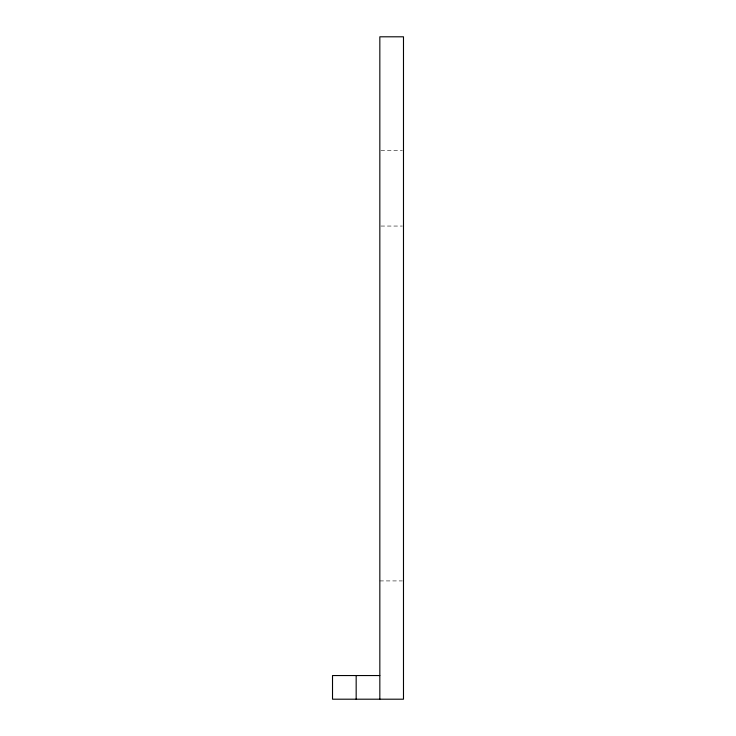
<?xml version="1.0" encoding="UTF-8"?>
<svg xmlns="http://www.w3.org/2000/svg" width="736" height="736" viewBox="0 0 736 736"><rect width="100%" height="100%" fill="white"/><g stroke="black" fill="none" stroke-linecap="round" stroke-linejoin="round"><path stroke-width="0.55" stroke-dasharray="3.68 2.76" d="M380.954 150.356L402.362 150.356M380.954 226.053L402.362 226.053M379.831 580.916L402.362 580.916"/><path stroke-width="1.1" d="M379.831 675.547L332.516 675.547L332.516 699.2L403.484 699.2L403.484 36.8L379.831 36.8L379.831 699.2M356.169 675.547L356.169 699.2"/></g></svg>
